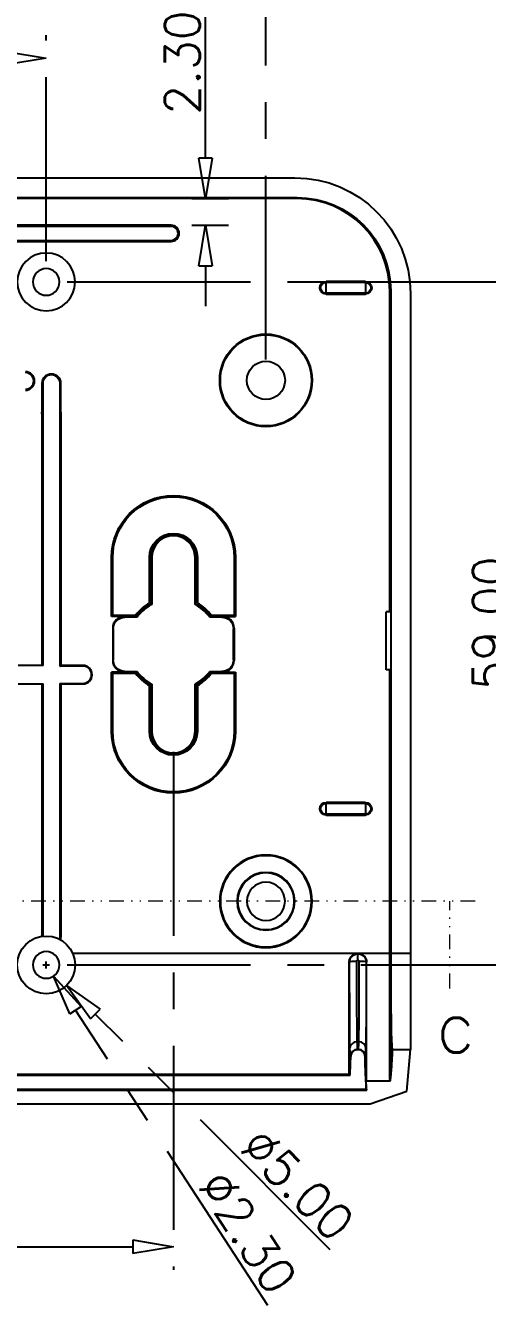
# Model space of a CAD drawing. Header units: millimetres. Extents: x 3683 to 5830, y 1279 to 1555.
# Drawn here: x 4245.4 to 4285.3, y 1387.9 to 1498.4 of the extents above; entities that cross this region are included whole.
import ezdxf

# ---------------------------------------------------------------- set-up
doc = ezdxf.new("R2010")
doc.units = ezdxf.units.MM
doc.header["$LTSCALE"] = 0.5
doc.linetypes.add('CENTER', pattern=[50.8, 31.75, -6.35, 6.35, -6.35])
doc.linetypes.add('DIVIDE', pattern=[31.75, 12.7, -6.35, 0, -6.35, 0, -6.35])
doc.layers.add('1', color=7, linetype='Continuous', true_color=0xffffff)
doc.layers.add('112', color=7, linetype='Continuous', true_color=0xffffff)
doc.layers.add('dim', color=82, linetype='Continuous', lineweight=9)
doc.layers.add('hatch', color=56, linetype='Continuous', lineweight=9)
doc.styles.add('blockfont', font='simplex.shx', dxfattribs={"bigfont": 'bigfont'})
doc.styles.get("Standard").update_dxf_attribs({"font": 'txt', "bigfont": 'gbcbig.shx'})
doc.dimstyles.new('VT-3.00', dxfattribs={"dimtxt": 3, "dimasz": 3.5, "dimexe": 2, "dimexo": 1.8, "dimgap": 0.5, "dimtad": 1, "dimzin": 0, "dimdsep": 46, "dimtxsty": 'Standard', "dimblk": 'CLOSEDBLANK', "dimcen": 0.3, "dimclrd": 1, "dimclre": 1, "dimclrt": 7, "dimadec": 1, "dimazin": 0, "dimtfac": 1, "dimtofl": 0, "dimtmove": 0, "dimatfit": 3, "dimldrblk": 'CLOSEDBLANK', "dimfxl": 0, "dimtolj": 1, "dimtzin": 0, "dimarcsym": 0})

# ---------------------------------------------------------------- blocks, each defined once
blk = doc.blocks.new('_ClosedBlank')
at = {"color": 0, "linetype": 'ByBlock', "lineweight": -2}
for p, q in [((-1, 0.167), (0, 0)), ((-1, 0.167), (-1, -0.167)), ((0, 0), (-1, -0.167))]:
    blk.add_line(p, q, dxfattribs=at)
blk = doc.blocks.new('*D24')
at = {"layer": 'Defpoints', "color": 0, "linetype": 'CENTER'}
for p in [(8736.92, 3095.19), (8651.92, 3060.42), (8736.92, 3060.42)]:
    blk.add_point(p, dxfattribs=at)
at = {"layer": 'dim', "color": 1, "linetype": 'CENTER', "lineweight": -2}
for p, q in [((8651.92, 3062.22), (8651.92, 3097.19)), ((8736.92, 3062.22), (8736.92, 3097.19)), ((8655.42, 3095.19), (8733.42, 3095.19))]:
    blk.add_line(p, q, dxfattribs=at)
at = {"layer": 'dim', "color": 1, "linetype": 'CENTER', "lineweight": -2, "xscale": 3.5, "yscale": 3.5, "zscale": 3.5, "rotation": 180}
blk.add_blockref('_ClosedBlank', (8651.92, 3095.19), dxfattribs=at)
at = {"layer": 'dim', "color": 1, "linetype": 'CENTER', "lineweight": -2, "xscale": 3.5, "yscale": 3.5, "zscale": 3.5}
blk.add_blockref('_ClosedBlank', (8736.92, 3095.19), dxfattribs=at)
at = {"layer": 'dim', "color": 7, "linetype": 'CENTER', "insert": (8694.42, 3097.19), "char_height": 3, "attachment_point": 5}
blk.add_mtext('\\A1;85.00', dxfattribs=at)
blk = doc.blocks.new('*D26')
at = {"layer": 'Defpoints', "color": 0, "linetype": 'CENTER'}
for p in [(8659.92, 3030.12), (8728.92, 3030.12), (8728.92, 2985.58)]:
    blk.add_point(p, dxfattribs=at)
at = {"layer": 'dim', "color": 1, "linetype": 'CENTER', "lineweight": -2}
for p, q in [((8659.92, 3028.32), (8659.92, 2983.58)), ((8728.92, 3028.32), (8728.92, 2983.58)), ((8663.42, 2985.58), (8725.42, 2985.58))]:
    blk.add_line(p, q, dxfattribs=at)
at = {"layer": 'dim', "color": 1, "linetype": 'CENTER', "lineweight": -2, "xscale": 3.5, "yscale": 3.5, "zscale": 3.5, "rotation": 180}
blk.add_blockref('_ClosedBlank', (8659.92, 2985.58), dxfattribs=at)
at = {"layer": 'dim', "color": 1, "linetype": 'CENTER', "lineweight": -2, "xscale": 3.5, "yscale": 3.5, "zscale": 3.5}
blk.add_blockref('_ClosedBlank', (8728.92, 2985.58), dxfattribs=at)
at = {"layer": 'dim', "color": 7, "linetype": 'CENTER', "insert": (8694.42, 2987.58), "char_height": 3, "attachment_point": 5}
blk.add_mtext('\\A1;69.00', dxfattribs=at)
blk = doc.blocks.new('*D29')
at = {"layer": 'Defpoints', "color": 0, "linetype": 'CENTER'}
for p in [(8717.92, 3088.25), (8670.92, 3068.92), (8717.92, 3068.92)]:
    blk.add_point(p, dxfattribs=at)
at = {"layer": 'dim', "color": 1, "linetype": 'CENTER', "lineweight": -2}
for p, q in [((8670.92, 3070.72), (8670.92, 3090.25)), ((8717.92, 3070.72), (8717.92, 3090.25)), ((8674.42, 3088.25), (8714.42, 3088.25))]:
    blk.add_line(p, q, dxfattribs=at)
at = {"layer": 'dim', "color": 1, "linetype": 'CENTER', "lineweight": -2, "xscale": 3.5, "yscale": 3.5, "zscale": 3.5, "rotation": 180}
blk.add_blockref('_ClosedBlank', (8670.92, 3088.25), dxfattribs=at)
at = {"layer": 'dim', "color": 1, "linetype": 'CENTER', "lineweight": -2, "xscale": 3.5, "yscale": 3.5, "zscale": 3.5}
blk.add_blockref('_ClosedBlank', (8717.92, 3088.25), dxfattribs=at)
at = {"layer": 'dim', "color": 7, "linetype": 'CENTER', "insert": (8694.42, 3090.25), "char_height": 3, "attachment_point": 5}
blk.add_mtext('\\A1;47.00', dxfattribs=at)
blk = doc.blocks.new('*D30')
at = {"layer": 'Defpoints', "color": 0, "linetype": 'CENTER'}
for p in [(8717.92, 3068.92), (8758.31, 3068.92), (8717.92, 3009.92)]:
    blk.add_point(p, dxfattribs=at)
at = {"layer": 'dim', "color": 1, "linetype": 'CENTER', "lineweight": -2}
for p, q in [((8719.72, 3068.92), (8760.31, 3068.92)), ((8758.31, 3013.42), (8758.31, 3065.42)), ((8719.72, 3009.92), (8760.31, 3009.92))]:
    blk.add_line(p, q, dxfattribs=at)
at = {"layer": 'dim', "color": 1, "linetype": 'CENTER', "lineweight": -2, "xscale": 3.5, "yscale": 3.5, "zscale": 3.5}
for p, rotation in [((8758.31, 3068.92), 90), ((8758.31, 3009.92), 270)]:
    blk.add_blockref('_ClosedBlank', p, dxfattribs=dict(at, rotation=rotation))
at = {"layer": 'dim', "color": 7, "linetype": 'CENTER', "insert": (8756.31, 3039.42), "char_height": 3, "attachment_point": 5, "rotation": 90}
blk.add_mtext('\\A1;59.00', dxfattribs=at)
blk = doc.blocks.new('*D31')
at = {"layer": 'Defpoints', "color": 0, "linetype": 'CENTER'}
for p in [(8716.15, 3011.69), (8719.69, 3008.15)]:
    blk.add_point(p, dxfattribs=at)
at = {"layer": 'dim', "color": 1, "linetype": 'CENTER', "lineweight": -2}
for p, q in [((8717.62, 3009.92), (8718.22, 3009.92)), ((8717.92, 3009.62), (8717.92, 3010.22)), ((8742.48, 2985.32), (8722.16, 3005.67))]:
    blk.add_line(p, q, dxfattribs=at)
at = {"layer": 'dim', "color": 1, "linetype": 'CENTER', "lineweight": -2, "xscale": 3.5, "yscale": 3.5, "zscale": 3.5, "rotation": 134.9543322258999}
blk.add_blockref('_ClosedBlank', (8719.69, 3008.15), dxfattribs=at)
at = {"layer": 'dim', "color": 7, "linetype": 'CENTER', "insert": (8739.65, 2990.98), "char_height": 3, "attachment_point": 5, "rotation": 314.9543}
blk.add_mtext('\\A1;∅5.00', dxfattribs=at)
blk = doc.blocks.new('*D32')
at = {"layer": 'Defpoints', "color": 0, "linetype": 'CENTER'}
for p in [(8717.29, 3010.88), (8718.55, 3008.95)]:
    blk.add_point(p, dxfattribs=at)
at = {"layer": 'dim', "color": 1, "linetype": 'CENTER', "lineweight": -2}
for p, q in [((8717.62, 3009.92), (8718.22, 3009.92)), ((8717.92, 3009.62), (8717.92, 3010.22)), ((8737.08, 2980.51), (8720.46, 3006.02))]:
    blk.add_line(p, q, dxfattribs=at)
at = {"layer": 'dim', "color": 1, "linetype": 'CENTER', "lineweight": -2, "xscale": 3.5, "yscale": 3.5, "zscale": 3.5, "rotation": 123.0898106236264}
blk.add_blockref('_ClosedBlank', (8718.55, 3008.95), dxfattribs=at)
at = {"layer": 'dim', "color": 7, "linetype": 'CENTER', "insert": (8735.35, 2986.84), "char_height": 3, "attachment_point": 5, "rotation": 303.0898}
blk.add_mtext('\\A1;∅2.30', dxfattribs=at)
blk = doc.blocks.new('*D74')
at = {"layer": 'Defpoints', "color": 0, "linetype": 'CENTER'}
for p in [(8728.72, 3076.12), (8731.69, 3076.12), (8728.72, 3073.82)]:
    blk.add_point(p, dxfattribs=at)
at = {"layer": 'dim', "color": 1, "linetype": 'CENTER', "lineweight": -2}
for p, q in [((8731.69, 3079.62), (8731.69, 3092.62)), ((8730.52, 3076.12), (8733.69, 3076.12)), ((8730.52, 3073.82), (8733.69, 3073.82)), ((8731.69, 3070.32), (8731.69, 3066.82))]:
    blk.add_line(p, q, dxfattribs=at)
at = {"layer": 'dim', "color": 1, "linetype": 'CENTER', "lineweight": -2, "xscale": 3.5, "yscale": 3.5, "zscale": 3.5}
for p, rotation in [((8731.69, 3076.12), 270), ((8731.69, 3073.82), 90)]:
    blk.add_blockref('_ClosedBlank', p, dxfattribs=dict(at, rotation=rotation))
at = {"layer": 'dim', "color": 7, "linetype": 'CENTER', "insert": (8729.69, 3087.87), "char_height": 3, "attachment_point": 5, "rotation": 90}
blk.add_mtext('\\A1;2.30', dxfattribs=at)

msp = doc.modelspace()

# ---------------------------------------------------------------- linework, layer by layer
at = {"layer": '112', "color": 7}
for p, q in [((4178.661, 1485.287), (4268.661, 1485.287)), ((4178.461, 1483.582), (4268.861, 1483.582)), ((4268.861, 1483.487), (4178.461, 1483.487)), ((4268.861, 1483.582), (4268.861, 1483.487)), ((4257.961, 1481.187), (4189.361, 1481.187)), ((4257.961, 1481.093), (4189.361, 1481.093)), ((4257.961, 1481.093), (4257.961, 1481.187)), ((4189.361, 1479.882), (4257.961, 1479.882)), ((4189.361, 1479.787), (4257.961, 1479.787)), ((4257.961, 1479.882), (4257.961, 1479.787)), ((4271.361, 1476.257), (4271.361, 1476.334)), ((4274.761, 1476.334), (4271.361, 1476.334)), ((4271.361, 1476.257), (4274.761, 1476.257)), ((4271.361, 1475.317), (4271.361, 1476.257)), ((4274.761, 1476.334), (4274.761, 1476.257)), ((4274.761, 1476.257), (4274.761, 1475.317)), ((4274.761, 1475.318), (4271.361, 1475.318)), ((4271.361, 1475.24), (4271.361, 1475.317)), ((4271.361, 1475.24), (4274.761, 1475.24)), ((4274.761, 1475.317), (4274.761, 1475.24)), ((4276.861, 1447.786), (4276.861, 1475.487)), ((4276.861, 1475.487), (4276.955, 1475.487)), ((4276.955, 1475.487), (4276.955, 1418.287)), ((4278.661, 1475.287), (4278.661, 1418.287)), ((4246.811, 1467.559), (4246.89, 1467.559)), ((4246.811, 1465.061), (4246.811, 1467.559)), ((4246.89, 1443.159), (4246.89, 1467.559)), ((4248.411, 1467.559), (4248.333, 1467.559)), ((4248.333, 1467.559), (4248.333, 1443.107)), ((4248.411, 1467.559), (4248.411, 1465.061)), ((4246.794, 1464.905), (4246.794, 1443.159)), ((4246.837, 1464.862), (4246.837, 1443.159)), ((4248.385, 1443.142), (4248.385, 1464.862)), ((4248.429, 1464.905), (4248.429, 1443.159)), ((4252.806, 1447.382), (4252.806, 1452.487)), ((4252.911, 1452.487), (4252.806, 1452.487)), ((4252.911, 1447.487), (4252.911, 1452.487)), ((4256.08, 1448.556), (4256.08, 1452.487)), ((4256.211, 1452.487), (4256.29, 1452.487)), ((4256.211, 1452.487), (4256.211, 1448.48)), ((4256.29, 1452.487), (4256.29, 1448.433)), ((4260.033, 1448.433), (4260.033, 1452.487)), ((4260.111, 1452.487), (4260.033, 1452.487)), ((4260.111, 1448.48), (4260.111, 1452.487)), ((4260.242, 1452.487), (4260.242, 1448.556)), ((4263.411, 1452.487), (4263.516, 1452.487)), ((4263.411, 1452.487), (4263.411, 1447.487)), ((4263.516, 1452.487), (4263.516, 1447.382)), ((4252.911, 1447.487), (4252.806, 1447.382)), ((4253.91, 1447.382), (4252.806, 1447.382)), ((4254.872, 1447.487), (4252.911, 1447.487)), ((4253.962, 1447.33), (4253.91, 1447.382)), ((4255.017, 1447.33), (4253.962, 1447.33)), ((4262.36, 1447.33), (4261.306, 1447.33)), ((4263.411, 1447.487), (4261.45, 1447.487)), ((4262.413, 1447.382), (4262.36, 1447.33)), ((4262.413, 1447.382), (4263.516, 1447.382)), ((4263.411, 1447.487), (4263.516, 1447.382)), ((4276.561, 1442.787), (4276.561, 1447.787)), ((4276.95, 1447.787), (4276.561, 1447.787)), ((4276.95, 1447.787), (4276.95, 1442.787)), ((4252.911, 1446.384), (4252.911, 1443.591)), ((4252.911, 1446.384), (4252.964, 1446.331)), ((4252.964, 1446.331), (4252.964, 1443.643)), ((4263.359, 1446.331), (4263.411, 1446.384)), ((4263.359, 1443.643), (4263.359, 1446.331)), ((4263.411, 1446.384), (4263.411, 1443.591)), ((4246.89, 1443.159), (4244.733, 1443.159)), ((4248.333, 1443.107), (4248.385, 1443.142)), ((4250.333, 1443.107), (4248.333, 1443.107)), ((4248.429, 1443.159), (4248.385, 1443.142)), ((4250.333, 1443.159), (4248.429, 1443.159)), ((4250.333, 1443.107), (4250.333, 1443.159)), ((4252.964, 1443.643), (4252.911, 1443.591)), ((4263.411, 1443.591), (4263.359, 1443.643)), ((4276.95, 1442.787), (4276.561, 1442.787)), ((4276.861, 1418.287), (4276.861, 1442.788)), ((4252.911, 1442.487), (4252.806, 1442.592)), ((4253.91, 1442.592), (4252.806, 1442.592)), ((4252.806, 1437.487), (4252.806, 1442.592)), ((4252.911, 1442.487), (4254.872, 1442.487)), ((4252.911, 1437.487), (4252.911, 1442.487)), ((4253.91, 1442.592), (4253.962, 1442.645)), ((4253.962, 1442.645), (4255.017, 1442.645)), ((4261.306, 1442.645), (4262.36, 1442.645)), ((4261.45, 1442.487), (4263.411, 1442.487)), ((4262.36, 1442.645), (4262.413, 1442.592)), ((4262.413, 1442.592), (4263.516, 1442.592)), ((4263.411, 1442.487), (4263.516, 1442.592)), ((4263.411, 1442.487), (4263.411, 1437.487)), ((4263.516, 1442.592), (4263.516, 1437.487)), ((4244.733, 1441.559), (4246.89, 1441.559)), ((4246.794, 1441.559), (4246.794, 1419.813)), ((4246.837, 1441.559), (4246.837, 1419.856)), ((4246.89, 1419.773), (4246.89, 1441.559)), ((4248.333, 1441.611), (4248.333, 1419.496)), ((4248.333, 1441.611), (4248.385, 1441.576)), ((4248.333, 1441.611), (4250.333, 1441.611)), ((4248.385, 1419.856), (4248.385, 1441.576)), ((4248.385, 1441.576), (4248.429, 1441.559)), ((4248.429, 1441.559), (4250.333, 1441.559)), ((4248.429, 1441.559), (4248.429, 1419.813)), ((4250.333, 1441.611), (4250.333, 1441.559)), ((4256.08, 1437.487), (4256.08, 1441.419)), ((4256.211, 1441.495), (4256.211, 1437.487)), ((4256.29, 1441.541), (4256.29, 1437.487)), ((4260.033, 1437.487), (4260.033, 1441.541)), ((4260.111, 1437.487), (4260.111, 1441.495)), ((4260.242, 1441.419), (4260.242, 1437.487)), ((4252.911, 1437.487), (4252.806, 1437.487)), ((4256.211, 1437.487), (4256.29, 1437.487)), ((4260.111, 1437.487), (4260.033, 1437.487)), ((4263.411, 1437.487), (4263.516, 1437.487)), ((4271.361, 1431.257), (4271.361, 1431.334)), ((4274.761, 1431.334), (4271.361, 1431.334)), ((4271.361, 1431.257), (4274.761, 1431.257)), ((4271.361, 1430.317), (4271.361, 1431.257)), ((4274.761, 1431.334), (4274.761, 1431.257)), ((4274.761, 1431.257), (4274.761, 1430.317)), ((4274.761, 1430.318), (4271.361, 1430.318)), ((4271.361, 1430.24), (4271.361, 1430.317)), ((4271.361, 1430.24), (4274.761, 1430.24)), ((4274.761, 1430.317), (4274.761, 1430.24)), ((4248.411, 1419.657), (4248.411, 1419.452)), ((4274.111, 1418.287), (4249.452, 1418.287)), ((4273.361, 1417.537), (4273.398, 1417.537)), ((4276.861, 1418.287), (4274.111, 1418.287)), ((4274.111, 1418.25), (4274.111, 1418.287)), ((4274.111, 1417.693), (4274.111, 1418.25)), ((4274.824, 1417.537), (4274.861, 1417.537)), ((4276.955, 1418.287), (4276.861, 1418.287)), ((4278.661, 1418.287), (4276.955, 1418.287)), ((4278.661, 1418.287), (4278.661, 1409.987)), ((4274.072, 1409.989), (4274.151, 1409.989)), ((4274.128, 1409.965), (4274.094, 1409.965)), ((4277.113, 1409.987), (4278.661, 1409.987)), ((4278.346, 1406.379), (4278.661, 1409.987)), ((4173.884, 1407.766), (4273.438, 1407.766)), ((4173.961, 1407.848), (4273.361, 1407.848)), ((4172.45, 1406.487), (4274.872, 1406.487)), ((4274.849, 1406.529), (4172.473, 1406.529)), ((4274.83, 1407.287), (4276.924, 1407.287)), ((4275.161, 1405.287), (4278.346, 1406.379)), ((4172.161, 1405.287), (4275.161, 1405.287))]:
    msp.add_line(p, q, dxfattribs=at)
at = {"layer": '112', "color": 7, "extrusion": (0, 0, -1)}
for centre, radius in [((-4247.161, 1476.287), 2.5), ((-4266.161, 1422.787), 2.448), ((-4266.161, 1422.787), 1.65)]:
    msp.add_circle(centre, radius, dxfattribs=at)
at = {"layer": '112', "color": 7, "extrusion": (1.22461e-16, 0, -1)}
for centre, radius in [((-4247.161, 1476.287), 1.15), ((-4266.161, 1422.787), 4), ((-4266.161, 1422.787), 3.939), ((-4266.161, 1422.787), 2.5), ((-4247.161, 1417.287), 1.15)]:
    msp.add_circle(centre, radius, dxfattribs=at)
at = {"layer": '112', "color": 7}
for centre, radius in [((4266.161, 1467.787), 4), ((4266.161, 1467.787), 3.939), ((4266.161, 1467.787), 1.65), ((4247.161, 1417.287), 2.5)]:
    msp.add_circle(centre, radius, dxfattribs=at)
at = {"layer": '112', "color": 7, "extrusion": (0, 0, -1)}
for centre, radius, start, end in [((-4268.661, 1475.287), 10, 90, 180), ((-4268.861, 1475.487), 8.094, 90, 180), ((-4247.611, 1467.559), 0.8, 0, 180), ((-4247.611, 1467.559), 0.721, 0, 180), ((-4258.161, 1452.487), 5.355, 0, 180), ((-4258.161, 1452.487), 5.25, 0, 180), ((-4258.161, 1444.987), 4, 37.25382, 60.8236), ((-4258.161, 1444.987), 4, 119.1764, 142.74618), ((-4258.161, 1444.987), 4, 299.1764, 322.74618), ((-4258.161, 1444.987), 4, 217.25382, 240.8236), ((-4258.161, 1437.487), 5.355, 180, 0), ((-4258.161, 1437.487), 5.25, 180, 0)]:
    msp.add_arc(centre, radius, start, end, dxfattribs=at)
at = {"layer": '112', "color": 7}
for centre, radius, start, end in [((4268.861, 1475.487), 8, 0, 90), ((4257.961, 1480.487), 0.7, 270, 90), ((4257.961, 1480.487), 0.606, 270, 90), ((4245.361, 1467.737), 0.8, 270, 90), ((4245.361, 1467.737), 0.721, 270, 90), ((4258.161, 1452.487), 1.95, 0, 180), ((4258.161, 1452.487), 1.871, 0, 180), ((4258.161, 1444.987), 4.131, 120.25041, 142.76064), ((4258.161, 1444.987), 3.921, 118.50438, 143.31355), ((4258.161, 1444.987), 3.921, 36.68645, 61.49562), ((4258.161, 1444.987), 4.131, 37.23936, 59.74959), ((4250.333, 1442.359), 0.8, 270, 90), ((4250.333, 1442.359), 0.748, 270, 90), ((4258.161, 1444.987), 4.131, 217.23936, 239.74959), ((4258.161, 1444.987), 3.921, 216.68645, 241.49562), ((4258.161, 1444.987), 3.921, 298.50438, 323.31355), ((4258.161, 1444.987), 4.131, 300.25041, 322.76064), ((4258.161, 1437.487), 1.95, 180, 0), ((4258.161, 1437.487), 1.871, 180, 0)]:
    msp.add_arc(centre, radius, start, end, dxfattribs=at)
at = {"layer": '112', "color": 7, "extrusion": (1.22461e-16, 0, -1)}
for centre, radius, start, end in [((-4271.361, 1475.787), 0.547, 270, 90), ((-4271.361, 1475.787), 0.47, 270, 90), ((-4274.761, 1475.787), 0.547, 90, 270), ((-4274.761, 1475.787), 0.47, 90, 270), ((-4258.161, 1452.487), 2.081, 0, 180), ((-4258.161, 1437.487), 2.081, 180, 0), ((-4271.361, 1430.787), 0.547, 270, 90), ((-4271.361, 1430.787), 0.47, 270, 90), ((-4274.761, 1430.787), 0.547, 90, 270), ((-4274.761, 1430.787), 0.47, 90, 270)]:
    msp.add_arc(centre, radius, start, end, dxfattribs=at)
at = {"layer": '112', "color": 7, "extrusion": (0, 0, -1)}
for centre, major_axis, ratio, start_param, end_param in [((4247.496, 1464.9), (0.499, -0.499), 0.9924325, 2.3599926, 2.5838987), ((4247.726, 1464.9), (-0.499, -0.499), 0.9924325, 3.6992866, 3.9231927), ((4253.965, 1446.329), (0.709, -0.709), 0.9972647, 2.357564, 3.9256213), ((4262.357, 1446.329), (-0.709, -0.709), 0.9972647, 2.357564, 3.9256213), ((4253.965, 1443.646), (0.709, 0.709), 0.9972647, 2.357564, 3.9256213), ((4262.357, 1443.646), (-0.709, 0.709), 0.9972647, 2.357564, 3.9256213), ((4247.496, 1419.818), (0.499, 0.499), 0.9924325, 3.8488937, 3.9231927), ((4247.726, 1419.818), (-0.499, 0.499), 0.9924325, 2.3599926, 2.5838987)]:
    msp.add_ellipse(centre, major_axis=major_axis, ratio=ratio, start_param=start_param, end_param=end_param, dxfattribs=at)
at = {"layer": '112', "color": 7}
for centre, major_axis, ratio, start_param, end_param in [((4245.788, 1466.609), (-1.004, 1.876), 0.1629061, 3.4369962, 3.6609023), ((4249.435, 1466.609), (1.004, 1.876), 0.1629061, 2.622283, 2.8461891), ((4253.913, 1446.381), (0.709, -0.709), 0.9972647, 2.357564, 3.9256213), ((4262.41, 1446.381), (-0.709, -0.709), 0.9972647, 2.357564, 3.9256213), ((4253.913, 1443.593), (0.709, 0.709), 0.9972647, 2.357564, 3.9256213), ((4262.41, 1443.593), (-0.709, 0.709), 0.9972647, 2.357564, 3.9256213), ((4245.788, 1418.109), (1.004, 1.876), 0.1629061, 5.8741243, 5.9877818), ((4249.435, 1418.109), (-1.004, 1.876), 0.1629061, 0.2954035, 0.5193096), ((4273.998, 1417.537), (0.6, 0), 0.084355, 1.5707723, 3.1240769), ((4274.224, 1417.537), (-0.6, 0), 0.084355, 3.1591084, 4.712413), ((4274.029, 1410.095), (0.6, 0.013), 0.9204946, 1.5508551, 3.0969102), ((4274.072, 1409.389), (0.429, 0.419), 0.9997025, 0.7974295, 2.3440084), ((4274.151, 1409.389), (-0.429, 0.419), 0.9997025, 3.9391769, 5.4857558), ((4274.194, 1410.095), (-0.6, 0.013), 0.9204946, 3.1862751, 4.7323302)]:
    msp.add_ellipse(centre, major_axis=major_axis, ratio=ratio, start_param=start_param, end_param=end_param, dxfattribs=at)
for points in [[(4256.211, 1448.48), (4256.237, 1448.464), (4256.264, 1448.449), (4256.29, 1448.433)], [(4260.111, 1448.48), (4260.085, 1448.464), (4260.059, 1448.449), (4260.033, 1448.433)], [(4254.872, 1447.487), (4254.907, 1447.461), (4254.942, 1447.435), (4254.977, 1447.409)], [(4254.977, 1447.409), (4254.99, 1447.382), (4255.003, 1447.356), (4255.017, 1447.33)], [(4261.345, 1447.409), (4261.332, 1447.382), (4261.319, 1447.356), (4261.306, 1447.33)], [(4261.45, 1447.487), (4261.415, 1447.461), (4261.38, 1447.435), (4261.345, 1447.409)], [(4254.872, 1442.487), (4254.907, 1442.513), (4254.942, 1442.54), (4254.977, 1442.566)], [(4254.977, 1442.566), (4254.99, 1442.592), (4255.003, 1442.618), (4255.017, 1442.645)], [(4261.345, 1442.566), (4261.332, 1442.592), (4261.319, 1442.618), (4261.306, 1442.645)], [(4261.45, 1442.487), (4261.415, 1442.513), (4261.38, 1442.54), (4261.345, 1442.566)], [(4256.211, 1441.495), (4256.237, 1441.51), (4256.264, 1441.526), (4256.29, 1441.541)], [(4260.111, 1441.495), (4260.085, 1441.51), (4260.059, 1441.526), (4260.033, 1441.541)], [(4273.998, 1417.587), (4273.999, 1414.569), (4274.001, 1411.83), (4274.029, 1410.647)], [(4274.194, 1410.647), (4274.221, 1411.83), (4274.223, 1414.569), (4274.224, 1417.587)], [(4277.02, 1410.746), (4276.988, 1409.779), (4276.963, 1408.81), (4276.861, 1407.848)], [(4277.02, 1410.746), (4277.041, 1410.244), (4277.071, 1409.987), (4277.113, 1409.987)], [(4273.361, 1407.848), (4273.401, 1408.6), (4273.414, 1409.353), (4273.429, 1410.106)], [(4273.472, 1409.403), (4273.452, 1409.423), (4273.439, 1409.657), (4273.429, 1410.106)], [(4274.029, 1410.647), (4274.039, 1410.227), (4274.052, 1410.007), (4274.072, 1409.989)], [(4274.072, 1409.989), (4274.079, 1409.981), (4274.087, 1409.973), (4274.094, 1409.965)], [(4274.128, 1409.965), (4274.136, 1409.973), (4274.143, 1409.981), (4274.151, 1409.989)], [(4274.151, 1409.989), (4274.17, 1410.007), (4274.184, 1410.227), (4274.194, 1410.647)], [(4274.793, 1410.106), (4274.784, 1409.657), (4274.77, 1409.423), (4274.751, 1409.403)], [(4274.861, 1407.848), (4274.822, 1408.6), (4274.808, 1409.353), (4274.793, 1410.106)], [(4273.438, 1407.766), (4273.467, 1408.304), (4273.482, 1408.842), (4273.495, 1409.38)], [(4273.361, 1407.848), (4273.387, 1407.821), (4273.413, 1407.793), (4273.438, 1407.766)], [(4274.83, 1407.287), (4274.851, 1407.287), (4274.861, 1407.474), (4274.861, 1407.848)], [(4276.924, 1407.287), (4276.882, 1407.287), (4276.861, 1407.474), (4276.861, 1407.848)], [(4274.872, 1406.487), (4274.858, 1406.754), (4274.844, 1407.021), (4274.83, 1407.287)], [(4274.849, 1406.529), (4274.857, 1406.515), (4274.864, 1406.501), (4274.872, 1406.487)]]:
    msp.add_open_spline(points, degree=3, dxfattribs=at)
for points, knots in [([(4273.361, 1417.537), (4273.361, 1417.553), (4273.362, 1417.584), (4273.366, 1417.63), (4273.372, 1417.676), (4273.381, 1417.72), (4273.393, 1417.763), (4273.407, 1417.805), (4273.424, 1417.845), (4273.444, 1417.885), (4273.466, 1417.924), (4273.491, 1417.961), (4273.518, 1417.998), (4273.548, 1418.033), (4273.589, 1418.077), (4273.643, 1418.126), (4273.712, 1418.176), (4273.785, 1418.217), (4273.861, 1418.249), (4273.941, 1418.271), (4274.025, 1418.285), (4274.082, 1418.286), (4274.111, 1418.287)], [0, 0, 0, 0, 0.0400804, 0.0793698, 0.1179989, 0.1561054, 0.1938327, 0.2313285, 0.2687433, 0.3062284, 0.3439345, 0.3820095, 0.4205972, 0.4598356, 0.4998562, 0.5736565, 0.6451215, 0.7151485, 0.7846905, 0.8547205, 0.9261912, 1, 1, 1, 1]), ([(4273.361, 1407.848), (4273.361, 1408.02), (4273.361, 1408.228), (4273.361, 1408.715), (4273.361, 1408.993), (4273.361, 1409.463), (4273.361, 1409.629), (4273.361, 1409.975), (4273.361, 1410.155), (4273.361, 1410.715), (4273.361, 1411.115), (4273.361, 1411.755), (4273.361, 1411.976), (4273.361, 1412.316), (4273.361, 1412.432), (4273.361, 1412.664), (4273.361, 1412.781), (4273.361, 1413.371), (4273.361, 1413.859), (4273.361, 1414.615), (4273.361, 1414.87), (4273.361, 1415.39), (4273.361, 1415.654), (4273.361, 1416.453), (4273.361, 1416.992), (4273.361, 1417.537)], [0, 0, 0, 0, 0.125, 0.125, 0.25, 0.25, 0.3125, 0.3125, 0.375, 0.375, 0.5, 0.5, 0.5625, 0.5625, 0.59375, 0.59375, 0.625, 0.625, 0.75, 0.75, 0.8125, 0.8125, 0.875, 0.875, 1, 1, 1, 1]), ([(4273.398, 1417.537), (4273.398, 1417.56), (4273.399, 1417.584), (4273.404, 1417.63), (4273.408, 1417.653), (4273.421, 1417.721), (4273.435, 1417.766), (4273.472, 1417.852), (4273.494, 1417.893), (4273.546, 1417.97), (4273.576, 1418.006), (4273.642, 1418.072), (4273.678, 1418.102), (4273.755, 1418.154), (4273.796, 1418.176), (4273.882, 1418.213), (4273.927, 1418.227), (4273.995, 1418.241), (4274.018, 1418.244), (4274.064, 1418.249), (4274.088, 1418.25), (4274.111, 1418.25)], [0, 0, 0, 0, 0.0625, 0.0625, 0.125, 0.125, 0.25, 0.25, 0.375, 0.375, 0.5, 0.5, 0.625, 0.625, 0.75, 0.75, 0.875, 0.875, 0.9375, 0.9375, 1, 1, 1, 1]), ([(4273.429, 1410.106), (4273.415, 1410.738), (4273.409, 1411.773), (4273.4, 1414.363), (4273.399, 1415.944), (4273.398, 1417.537)], [0, 0, 0, 0, 0.5, 0.5, 1, 1, 1, 1]), ([(4274.111, 1417.693), (4274.083, 1417.693), (4274.055, 1417.68), (4274.013, 1417.642), (4273.998, 1417.616), (4273.998, 1417.587)], [0, 0, 0, 0, 0.5, 0.5, 1, 1, 1, 1]), ([(4274.111, 1418.287), (4274.127, 1418.287), (4274.158, 1418.287), (4274.204, 1418.283), (4274.25, 1418.276), (4274.294, 1418.267), (4274.337, 1418.255), (4274.379, 1418.241), (4274.42, 1418.224), (4274.459, 1418.204), (4274.498, 1418.182), (4274.536, 1418.158), (4274.572, 1418.13), (4274.608, 1418.1), (4274.651, 1418.059), (4274.7, 1418.005), (4274.75, 1417.936), (4274.791, 1417.863), (4274.822, 1417.787), (4274.845, 1417.707), (4274.859, 1417.623), (4274.86, 1417.566), (4274.861, 1417.537)], [0, 0, 0, 0, 0.0400578, 0.0793267, 0.1179382, 0.1560304, 0.1937471, 0.2312366, 0.2686498, 0.3061385, 0.3438535, 0.3819431, 0.4205513, 0.4598161, 0.4998691, 0.5736139, 0.645044, 0.7150558, 0.7846008, 0.8546492, 0.926151, 1, 1, 1, 1]), ([(4274.111, 1418.25), (4274.134, 1418.25), (4274.158, 1418.249), (4274.204, 1418.244), (4274.227, 1418.241), (4274.295, 1418.227), (4274.34, 1418.213), (4274.426, 1418.177), (4274.467, 1418.154), (4274.544, 1418.102), (4274.581, 1418.072), (4274.646, 1418.006), (4274.676, 1417.97), (4274.729, 1417.893), (4274.751, 1417.852), (4274.787, 1417.767), (4274.801, 1417.723), (4274.815, 1417.654), (4274.818, 1417.631), (4274.823, 1417.584), (4274.824, 1417.56), (4274.824, 1417.537)], [0, 0, 0, 0, 0.0625, 0.0625, 0.125, 0.125, 0.25, 0.25, 0.375, 0.375, 0.5, 0.5, 0.625, 0.625, 0.75, 0.75, 0.875, 0.875, 0.9375, 0.9375, 1, 1, 1, 1]), ([(4274.224, 1417.587), (4274.224, 1417.616), (4274.209, 1417.642), (4274.167, 1417.68), (4274.14, 1417.693), (4274.111, 1417.693)], [0, 0, 0, 0, 0.5, 0.5, 1, 1, 1, 1]), ([(4274.824, 1417.537), (4274.824, 1415.944), (4274.822, 1414.371), (4274.814, 1411.779), (4274.807, 1410.738), (4274.793, 1410.106)], [0, 0, 0, 0, 0.5, 0.5, 1, 1, 1, 1]), ([(4274.861, 1407.848), (4274.861, 1408.02), (4274.861, 1408.228), (4274.861, 1408.715), (4274.861, 1408.993), (4274.861, 1409.463), (4274.861, 1409.629), (4274.861, 1409.975), (4274.861, 1410.155), (4274.861, 1410.715), (4274.861, 1411.115), (4274.861, 1411.755), (4274.861, 1411.976), (4274.861, 1412.316), (4274.861, 1412.432), (4274.861, 1412.664), (4274.861, 1412.781), (4274.861, 1413.371), (4274.861, 1413.859), (4274.861, 1414.615), (4274.861, 1414.87), (4274.861, 1415.39), (4274.861, 1415.654), (4274.861, 1416.453), (4274.861, 1416.992), (4274.861, 1417.537)], [0, 0, 0, 0, 0.125, 0.125, 0.25, 0.25, 0.3125, 0.3125, 0.375, 0.375, 0.5, 0.5, 0.5625, 0.5625, 0.59375, 0.59375, 0.625, 0.625, 0.75, 0.75, 0.8125, 0.8125, 0.875, 0.875, 1, 1, 1, 1]), ([(4276.861, 1407.848), (4276.861, 1408.57), (4276.861, 1409.992), (4276.861, 1413.709), (4276.861, 1415.995), (4276.861, 1418.287)], [0, 0, 0, 0, 0.5, 0.5, 1, 1, 1, 1]), ([(4276.955, 1418.287), (4276.955, 1416.714), (4276.959, 1415.149), (4276.977, 1412.467), (4276.992, 1411.403), (4277.02, 1410.746)], [0, 0, 0, 0, 0.5, 0.5, 1, 1, 1, 1]), ([(4274.094, 1409.965), (4274.055, 1409.965), (4274.017, 1409.961), (4273.942, 1409.947), (4273.904, 1409.935), (4273.832, 1409.906), (4273.798, 1409.888), (4273.734, 1409.846), (4273.703, 1409.822), (4273.648, 1409.768), (4273.623, 1409.738), (4273.579, 1409.675), (4273.56, 1409.64), (4273.514, 1409.535), (4273.497, 1409.458), (4273.495, 1409.38)], [0, 0, 0, 0, 0.125, 0.125, 0.25, 0.25, 0.375, 0.375, 0.5, 0.5, 0.625, 0.625, 0.75, 0.75, 1, 1, 1, 1]), ([(4274.728, 1409.38), (4274.727, 1409.419), (4274.722, 1409.457), (4274.705, 1409.532), (4274.693, 1409.569), (4274.662, 1409.64), (4274.644, 1409.674), (4274.6, 1409.737), (4274.575, 1409.767), (4274.52, 1409.821), (4274.49, 1409.845), (4274.425, 1409.888), (4274.39, 1409.906), (4274.283, 1409.95), (4274.206, 1409.965), (4274.128, 1409.965)], [0, 0, 0, 0, 0.125, 0.125, 0.25, 0.25, 0.375, 0.375, 0.5, 0.5, 0.625, 0.625, 0.75, 0.75, 1, 1, 1, 1]), ([(4276.924, 1407.287), (4276.936, 1407.4), (4276.947, 1407.512), (4276.971, 1407.736), (4276.983, 1407.848), (4277.015, 1408.185), (4277.031, 1408.41), (4277.074, 1409.086), (4277.095, 1409.536), (4277.113, 1409.987)], [0, 0, 0, 0, 0.125, 0.125, 0.25, 0.25, 0.5, 0.5, 1, 1, 1, 1]), ([(4273.495, 1409.38), (4273.488, 1409.387), (4273.481, 1409.394), (4273.475, 1409.4), (4273.471, 1409.403)], [0, 0, 0, 0, 0.8920263, 1, 1, 1, 1]), ([(4274.751, 1409.403), (4274.744, 1409.396), (4274.737, 1409.389), (4274.73, 1409.383), (4274.727, 1409.379)], [0, 0, 0, 0, 0.8920263, 1, 1, 1, 1]), ([(4274.849, 1406.529), (4274.837, 1406.767), (4274.818, 1407.123), (4274.799, 1407.479), (4274.787, 1407.716), (4274.78, 1407.835), (4274.763, 1408.191), (4274.755, 1408.429), (4274.74, 1408.904), (4274.733, 1409.142), (4274.728, 1409.38)], [0, 0, 0, 0, 0.25, 0.375, 0.375, 0.5, 0.5, 0.75, 0.75, 1, 1, 1, 1])]:
    msp.add_open_spline(points, degree=3, knots=knots, dxfattribs=at)
at = {"layer": 'hatch', "color": 2, "linetype": 'DIVIDE', "ltscale": 0.2}
for p, q in [((4284.255, 1422.787), (4223.661, 1422.787)), ((4282.058, 1415.268), (4282.058, 1422.787))]:
    msp.add_line(p, q, dxfattribs=at)
msp.add_solid([(4282.058, 1422.787), (4282.862, 1419.787), (4281.254, 1419.787), (4282.058, 1422.787)], dxfattribs=at)

# ---------------------------------------------------------------- texts
at = {"layer": '1', "color": 7, "style": 'blockfont', "width": 1.153}
msp.add_text('C', height=3, dxfattribs=at).set_placement((4281.002, 1409.73))

# ---------------------------------------------------------------- dimensions: what is measured, and where the dimension line sits
at = {"layer": 'dim', "linetype": 'CENTER'}
for base, p1, p2, picture, middle in [((4266.161, 1502.563), (4181.161, 1467.787), (4266.161, 1467.787), '*D24', (4223.661, 1502.563)), ((4247.161, 1495.621), (4200.161, 1476.287), (4247.161, 1476.287), '*D29', (4223.661, 1495.621))]:
    dim = msp.add_linear_dim(base=base, p1=p1, p2=p2, dimstyle='VT-3.00', dxfattribs=at)
    dim.commit()
    dim.dimension.update_dxf_attribs({"geometry": picture, "text_midpoint": middle, "dimtype": 128, "insert": (-4470.759, -1592.63)})
for base, p1, p2, picture, middle in [((4260.928, 1483.487), (4257.961, 1481.187), (4257.961, 1483.487), '*D74', (4258.928, 1495.237)), ((4287.552, 1476.287), (4247.161, 1417.287), (4247.161, 1476.287), '*D30', (4285.552, 1446.787))]:
    dim = msp.add_linear_dim(base=base, p1=p1, p2=p2, angle=90, dimstyle='VT-3.00', dxfattribs=at)
    dim.commit()
    dim.dimension.update_dxf_attribs({"geometry": picture, "text_midpoint": middle, "insert": (-4470.759, -1592.63)})
dim = msp.add_linear_dim(base=(4258.161, 1392.95), p1=(4189.161, 1437.487), p2=(4258.161, 1437.487), dimstyle='VT-3.00', dxfattribs=at)
dim.commit()
dim.dimension.update_dxf_attribs({"geometry": '*D26', "text_midpoint": (4223.661, 1394.95), "insert": (-4470.759, -1592.63)})
for p1, p2, picture, middle in [((4245.395, 1419.056), (4248.928, 1415.518), '*D31', (4267.481, 1396.935)), ((4246.533, 1418.251), (4247.789, 1416.324), '*D32', (4262.912, 1393.116))]:
    dim = msp.add_diameter_dim_2p(p1=p1, p2=p2, dimstyle='VT-3.00', dxfattribs=at)
    dim.commit()
    dim.dimension.update_dxf_attribs({"geometry": picture, "text_midpoint": middle, "dimtype": 131, "insert": (-4470.759, -1592.63)})

doc.saveas('drawing.dxf')
